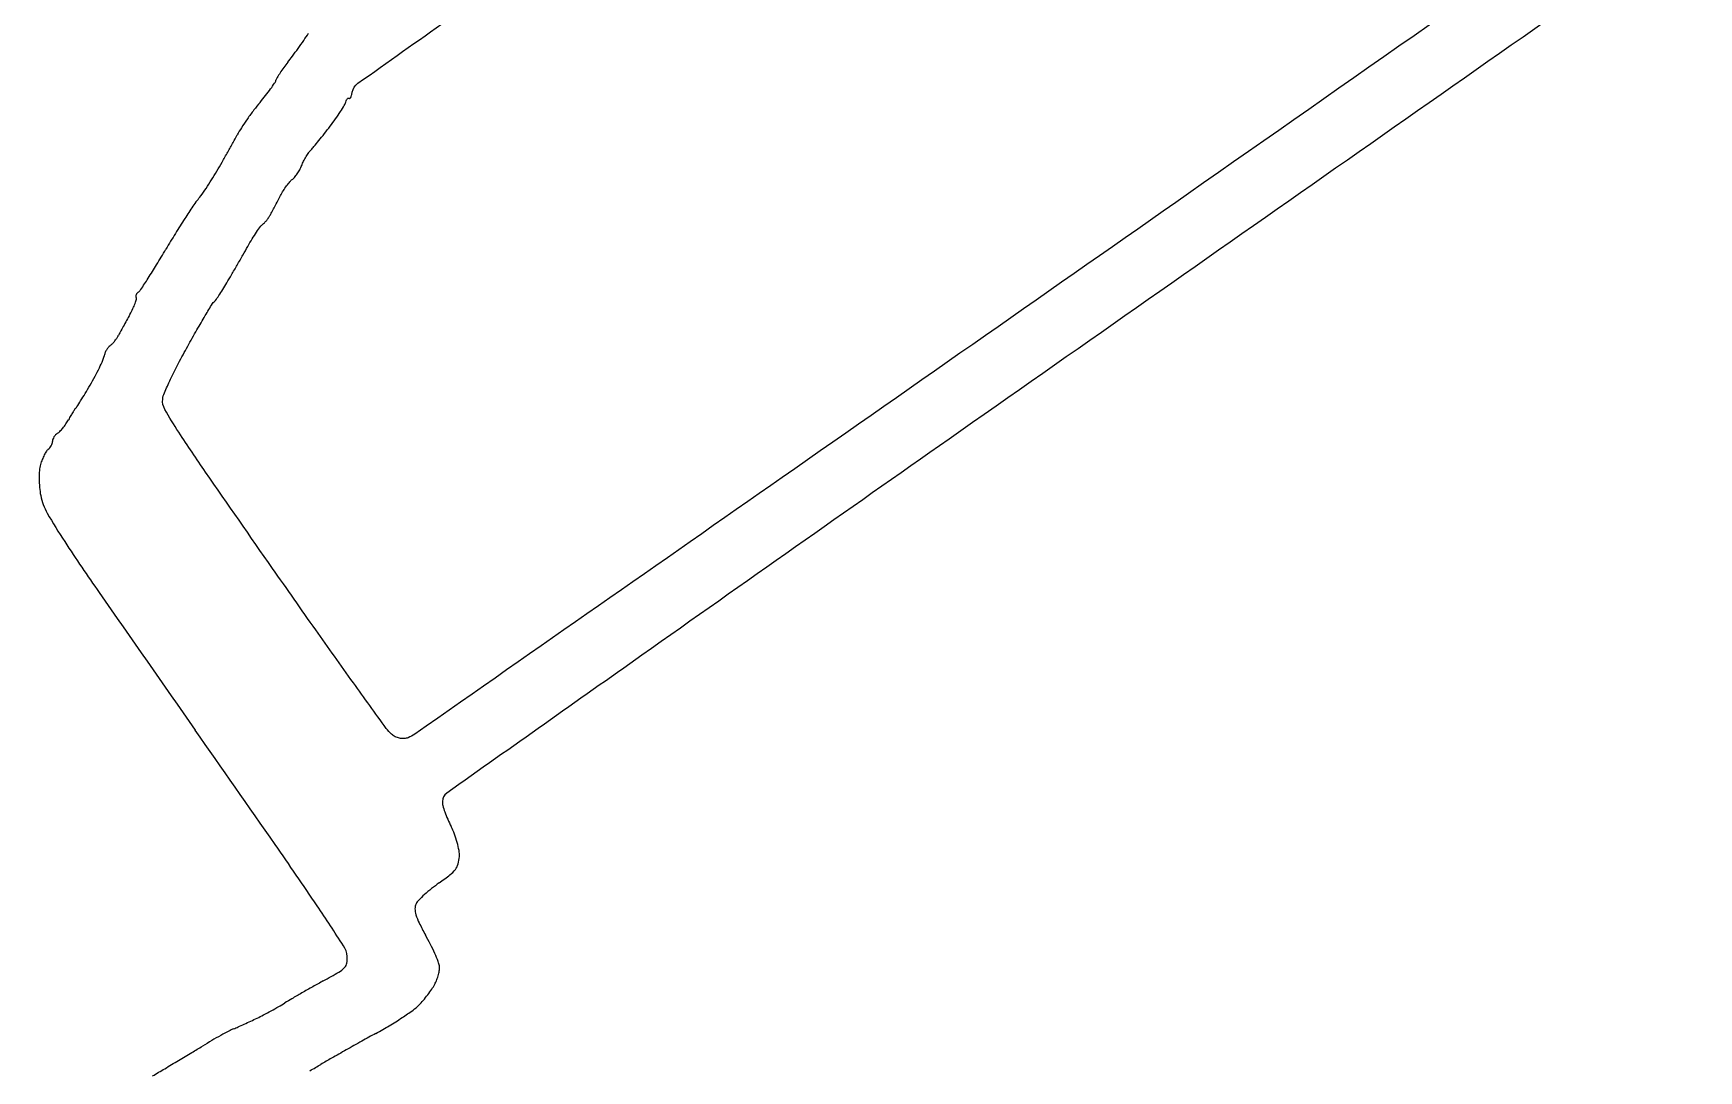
# Model space of a CAD drawing. Header units: metres. Extents: x 26.3 to 44.2, y 14.4 to 19.6.
# Drawn here: x 27.8639 to 27.9295, y 19.0178 to 19.0587 of the extents above; entities that cross this region are included whole.
import ezdxf

# ---------------------------------------------------------------- set-up
doc = ezdxf.new("R2010")
doc.units = ezdxf.units.M
doc.header["$MEASUREMENT"] = 0
doc.layers.add('Suspensions', color=6, linetype='Continuous')

msp = doc.modelspace()

# ---------------------------------------------------------------- linework, layer by layer
at = {"layer": 'Suspensions'}
for points in [[(27.97766075189514, 19.10023450245357, -5e-06), (27.96320504889485, 19.09007929963003, -0.000212)], [(27.95186495567543, 19.10943219844803, -9e-06), (27.96481470818227, 19.11846742598699, -0.091432)], [(27.94724783606707, 19.07887961543489, -0.000128), (27.92831836659793, 19.0656130057442, -0.000139), (27.90937389606474, 19.0523509409298, -0.00023), (27.89336866770461, 19.04116407006468, -9e-06), (27.87889508284158, 19.03105801569283, -0.061218), (27.87863187845103, 19.03091855625516, -0.078246), (27.87847218713708, 19.03088472063352, -0.06481), (27.87829868076921, 19.03089807761634, -0.06276), (27.87812905516098, 19.03095648394801, -0.064352), (27.87798079702717, 19.03105478856432, -0.058133), (27.87777201916737, 19.03128314676235, -0.000576), (27.87647777964582, 19.03308326410299, -0.001884), (27.87499637130107, 19.03516524416299, -0.001219), (27.87329711996786, 19.03758503490457, -0.00074), (27.87065597830041, 19.04137763008911, -0.007813), (27.86960378925334, 19.04294504404957, -0.014059), (27.86905204314597, 19.04385012469398, -0.16058), (27.86896973963661, 19.04425426989945, -0.073274), (27.86903548288291, 19.04449764790672, -0.007794), (27.86927837272383, 19.04503331666437, -0.00948), (27.8695913593058, 19.04566464346552, -0.007484), (27.86995304778538, 19.04633597206482, -0.002648), (27.87031892590927, 19.04698330840161, -0.00405), (27.87064370023666, 19.0475403649133, -0.001482), (27.87092817470756, 19.04801612462281, -0.104898), (27.87099074422085, 19.04808316683847, 0.086544), (27.87104843715461, 19.04814064457256, 0.005813), (27.87118095113938, 19.04833310191318, 0.008223), (27.87133330644796, 19.04856824382023, 0.00606), (27.87149452917157, 19.04883337153377, 0.001881), (27.8716788117426, 19.04914755309152, 0.001025), (27.87190279816807, 19.04953456041198, 0.001021), (27.87212889881752, 19.04992893949949, 0.001622), (27.87232066469984, 19.05026755902259, -0.008929), (27.87249494216471, 19.05056507406942, -0.011222), (27.87266737791677, 19.05083398478956, -0.009479), (27.87282033579674, 19.05105209029144, -0.082531), (27.87290457604781, 19.05113468863949, 0.049379), (27.87297583529789, 19.05119588213096, 0.020594), (27.87305960406768, 19.05129112439906, 0.020136), (27.87314158148346, 19.05140124225326, 0.024582), (27.87320876340451, 19.05151069027125, 0.002606), (27.87328173335365, 19.05164548861031, 0.000889), (27.87338626961878, 19.0518418717765, 0.000884), (27.87350092112388, 19.05205910747053, 0.001019), (27.87360945147396, 19.05226665572506, -0.018866), (27.87372263242557, 19.05246548206786, -0.018502), (27.87385117570246, 19.0526565414597, -0.018749), (27.87397619497929, 19.05281540897876, -0.064016), (27.87407326213188, 19.05290381273903, 0.066574), (27.87416443216287, 19.05298769842864, 0.025655), (27.87426770723874, 19.05312562219994, 0.024855), (27.87436581219646, 19.05328864316167, 0.028043), (27.87444298044311, 19.05345429158113, -0.022054), (27.87451999941693, 19.0536249266483, -0.017275), (27.87461786350353, 19.05380294906347, -0.017592), (27.87472064820208, 19.05396247432269, -0.040339), (27.87481137831534, 19.0540728137755, 0.01859), (27.87492396084937, 19.05419820270902, 0.003588), (27.87511746985084, 19.05443396487598, 0.003814), (27.87533925296077, 19.05471248337874, 0.003511), (27.87556302020224, 19.05500209700064, 0.008589), (27.87577697000536, 19.05529330817543, 0.010097), (27.87596922824737, 19.05557659775449, 0.009117), (27.87612193548976, 19.05582134574889, 0.059954), (27.87618073008758, 19.0559530605727, -0.0332), (27.87621306042733, 19.05603730280182, -0.077608), (27.87625038905858, 19.05609332901827, -0.167534), (27.87628577184132, 19.05611248266864, -0.288671), (27.87631557156594, 19.05609995822743, 0.428717), (27.87634409282034, 19.05609565099944, 0.113799), (27.87637666524558, 19.05613559760564, 0.049523), (27.87640953043655, 19.05622332298967, 0.021243), (27.87643649457098, 19.05634561604508, -0.19749), (27.87665638364468, 19.05669286867355, -0.000233), (27.88371265099302, 19.06168658526403, -0.001004)], [(27.89472671468472, 19.06944042057396, -0.000105), (27.92062343649, 19.08758583608865, -0.000166)]]:
    msp.add_lwpolyline(points, format="xyb", dxfattribs=at)
for centre, radius, start, end in [((85.99739301281257, -63.87087061875161), 101.2421371876943, 124.9984945922119, 125.0188918896646), ((27.85577179237649, 19.07132791383419), 0.02278775775990732, 324.4068206847098, 325.3810722510115), ((27.86384934137515, 19.06575163845735), 0.01297237977921121, 325.3811025685674, 326.8666467343137), ((27.87867248230233, 19.05372618429136), 0.006100028958401096, 141.5480251498453, 144.0203567196095), ((27.86666192515284, 19.06326341625849), 0.009236602895952673, 321.5478823001764, 323.4266834130672), ((27.85635542007214, 19.07091015915196), 0.02207002503717446, 323.4268889800305, 324.4068700201361), ((27.87302195050491, 19.05693318072479), 0.0004268569142155306, 326.2524007135322, 343.2061685727306), ((27.8739005500507, 19.05666801630584), 0.0004908845150263436, 149.3948362414283, 163.2058570974152), ((27.8775468772968, 19.05451115583094), 0.004727362945728816, 146.7796688303073, 149.3949930429756), ((27.87799970741055, 19.0542146227713), 0.005268645651084694, 144.0203921186303, 146.7798526874976), ((27.86521720992569, 19.06239169712475), 0.009956823957383171, 319.624289768229, 321.6362366751928), ((27.86710507564596, 19.06089730907081), 0.007549079653490491, 321.6363984515319, 324.1123965238411), ((27.86730288684149, 19.06075419998825), 0.007304929129456236, 324.1122876845696, 326.2523374395284), ((27.88147362928874, 19.0488833422496), 0.01118491338030186, 142.8292305622379, 145.0591119328845), ((27.87805273710217, 19.05147720567832), 0.006891822321550884, 139.6244103588024, 142.8293273361991), ((27.87554216814366, 19.05271484033649), 0.004123185224693697, 147.3102273378942, 151.8815950131363), ((27.88103310914826, 19.04919108511043), 0.01064754603699949, 145.0589538454771, 147.3101472090887), ((27.81736986073035, 19.08449946893481), 0.06216802964632971, 330.6031915251291, 331.0049491195402), ((27.85263837166958, 19.0649537468091), 0.02184554066956491, 331.0050628418201, 331.8816839932152), ((27.83402174853891, 19.07493337358802), 0.04296409379941177, 329.6561505112909, 330.2055013931458), ((27.81395328891281, 19.08642428867442), 0.06608949544510538, 330.2053820074323, 330.6032435006935), ((27.85940995497983, 19.06012276577512), 0.01357240402288033, 326.0983927712644, 327.8064629244003), ((27.86056583205543, 19.05939510379147), 0.01220655491909644, 327.8062619946554, 329.6557296092375), ((27.86849453664798, 19.05367088011773), 0.002429273522331358, 318.7724768370222, 324.3881725332597), ((27.8606514765961, 19.05928853109608), 0.01207663551874846, 324.38770101436, 326.0980628712076), ((27.89727952874344, 19.0337969045637), 0.0325844148682926, 146.3535748954152, 147.3738913960254), ((27.87189068145444, 19.05069487078027), 0.002086302977245312, 138.7719314553391, 146.353292605445), ((27.89813840292306, 19.03324699964835), 0.03360424831935812, 147.3737760017754, 148.548100021308), ((27.905757976427, 19.02858652420303), 0.04253609761042362, 148.5481126155115, 149.5322188759977), ((27.831474063215, 19.07228691198306), 0.04364872503379477, 328.5989160204463, 329.532144519167), ((27.83365133074361, 19.07136240661618), 0.04131271674966732, 326.5142255742026, 327.2487549525324), ((27.84597556769385, 19.06343474234069), 0.0266588886742079, 327.2488816230094, 328.5989837536723), ((27.86798725485237, 19.04830526703424), 7.821316526674242e-05, 178.9738742091398, 215.0003806559136), ((27.86806036287226, 19.04830395733683), 0.0001513329155331085, 156.9810585871894, 178.9737811325962), ((27.86812358338861, 19.04827709593312), 0.0002200232983848162, 139.067028293212, 156.9807668153875), ((27.86785809217574, 19.04821482722225), 7.946485042151532e-05, 344.2889221999396, 34.99911277155377), ((27.86819498817168, 19.04821516668882), 0.000314542472826344, 125.3618001420597, 139.0664060642667), ((27.86779954650112, 19.04877238638726), 0.0003687348553238295, 305.3624476529428, 326.514230094214), ((27.9504044419426, 19.00195175929719), 0.09448133125871579, 151.1143441657656, 151.2788976162502), ((27.86410444015288, 19.04956374741852), 0.004081297164912053, 331.1141818512841, 334.6694435312849), ((27.86555990527025, 19.04887479740753), 0.002471008114612508, 334.6695463648684, 339.8468288723955), ((27.86571777668124, 19.0488168346335), 0.002302832417670111, 339.8473861507736, 344.2902318188841), ((27.94832365959315, 19.00305808394865), 0.09212487002346587, 151.4329217157717, 151.5860160158595), ((27.95803428681561, 18.99777036916727), 0.1031818229698306, 151.2786449164043, 151.4326559485525), ((27.86746536835672, 19.04577641629787), 0.0008217173939207861, 141.6212725795353, 150.4587743854015), ((27.86709784539149, 19.04606748757372), 0.0003528937409460554, 125.0000997182568, 141.6210523678128), ((27.86656673527883, 19.04682599432964), 0.0005730708645054911, 304.9997718795479, 315.5907994841637), ((27.86586785995755, 19.04751058396909), 0.001551380472483626, 315.5913144660955, 320.6279484051578), ((27.86577506849704, 19.04758674349501), 0.001671424332797795, 320.6275367868228, 325.5702501812771), ((27.86620563524972, 19.04729157935805), 0.001149399816282277, 325.5710903071945, 332.1150103699041), ((27.88250984293823, 19.03866419434677), 0.01729670981381538, 151.5858724269537, 152.1143677604018), ((27.85912410223033, 19.04905339173827), 0.008171306447741455, 334.1413196167167, 336.3970961995469), ((27.86595854571797, 19.04606708166742), 0.0007129108009002745, 336.3972900051415, 349.8758017023432), ((27.86730312168796, 19.04582698086666), 0.0006529343344280142, 159.0262364145864, 169.8749886822882), ((27.86752872902394, 19.0457405062314), 0.000894546694496579, 150.4586563258269, 159.026798414112), ((27.85684978895508, 19.05024203469041), 0.01073798340343491, 329.5707623285264, 331.6970622876728), ((27.85845386782955, 19.04937829560603), 0.008916139766834794, 331.6966408106432, 334.1410152570249), ((27.84786896361553, 19.0553309882805), 0.0210583172030282, 328.0513597956715, 328.9630454303192), ((27.8348891466562, 19.06314149734635), 0.0362069046013468, 328.9629781524231, 329.5705411751052), ((27.86999388067704, 19.04088485639198), 0.005381712961177661, 147.8442107102315, 149.6444070784875), ((27.87077737682321, 19.04039232489482), 0.006307160683397595, 146.5627740184368, 147.8443526561775), ((27.86564263154665, 19.04378285712351), 0.0001540055700589986, 127.9799394008236, 146.563668301053), ((27.86544802501737, 19.04403213464052), 0.0001622395592070667, 307.9771843476143, 327.6654006877196), ((27.8294987287788, 19.06678694617496), 0.04270790147681587, 327.6674255523679, 328.0515360985715), ((27.86340338771083, 19.04442293667831), 0.002092912287669137, 316.4160981848715, 321.2635148908084), ((27.86315066907474, 19.04462565214487), 0.002416888010982926, 321.2637865701255, 326.0058251795929), ((27.86327315281001, 19.04454304887571), 0.002269153230169272, 326.0059311829692, 330.9777372177857), ((27.87228366174096, 19.03954384033408), 0.008035280632864628, 149.6444441822967, 150.9775873434037), ((27.8642750785858, 19.04254184053229), 0.000323909538733479, 305.3821867797245, 320.8482366578361), ((27.86414236977528, 19.04264990301042), 0.0004950502045395204, 320.8470044910711, 332.1020687222219), ((27.86415149446558, 19.04264505706953), 0.0004847185573076177, 332.1036449055808, 343.460904872018), ((27.8643427141502, 19.0425882756094), 0.0002852464991333181, 343.4604534124453, 0.3538183111408225), ((27.86486917602308, 19.04259152819245), 0.0002412254211996913, 160.2008073529771, 180.3541709321456), ((27.86507495152253, 19.04251744986225), 0.0004599287709096602, 147.7670238397163, 160.2010573383805), ((27.86510845638439, 19.04249631740493), 0.0004995413509058296, 135.7816677272261, 147.7664049099653), ((27.86502759061343, 19.04257500086889), 0.0003867124521494742, 121.2604887031608, 135.7810922497232), ((27.86459322898443, 19.04329050439605), 0.0004503152189220871, 301.2609452840575, 316.4160106522365), ((30.18216280168607, 15.78562925054562), 3.977046353684008, 125.0189235067888, 125.2320637451291), ((27.86529385121584, 19.04135028310433), 0.001184310348473613, 163.751528598535, 175.3636865517798), ((27.86626701735626, 19.04106665548974), 0.002197965595899122, 158.4708451905338, 163.7514354871331), ((27.866100655816, 19.04113227333577), 0.002019130857457816, 152.8429351880978, 158.470541237423), ((27.86581164448268, 19.04128053613162), 0.001694308740909315, 147.0860654703547, 152.8430801134661), ((27.86462566636876, 19.04204818895177), 0.0002815685174542193, 125.3819880051069, 147.0860581299401), ((27.86784552104807, 19.0411433363489), 0.003744358373856105, 175.3634348626432, 180.2880511799056), ((27.86824046434884, 19.0411453154952), 0.004139306633511991, 180.2879622502263, 185.1001004281803), ((27.86725571132491, 19.04105741958194), 0.003150638736972505, 185.0999680654543, 191.0047101499634), ((27.86640064984107, 19.04089114062138), 0.002279559616646283, 191.0047374045241, 209.6371888803641), ((27.88188205720397, 19.04969912377996), 0.02009120022770811, 209.6372472648791, 213.395513484006), ((27.94277775456943, 19.08984543930791), 0.09302961677271733, 213.395432548482, 214.8885394377458), ((30.6540883743532, 20.98048209094633), 3.398436131177565, 214.8886267044741, 215.0000096910782), ((35.03646050875895, 8.912384646355385), 12.39165850267319, 125.2320421615711, 125.2755869534772), ((26.33869478065342, 17.95880909263133), 1.869687783205224, 34.83157985736815, 35.000029418803), ((27.88039105276602, 19.02840076705936), 0.0004070641243935248, 125.2755261463717, 178.6504438331684), ((27.88055535902194, 19.02839689237141), 0.0005714160605813065, 178.6500559065418, 195.071513635482), ((27.88362930962624, 19.02922468392762), 0.003754875056423533, 195.0717403026365, 199.1594752346611), ((27.88418608372761, 19.02941813658693), 0.004344299632879574, 199.1595356776865, 203.2546021324531), ((27.88443339995344, 19.02952438718704), 0.00461347337777672, 203.2542784382456, 207.1688037444933), ((27.87775583589177, 19.02609715569398), 0.002892242944167307, 20.68142017302583, 27.16923574649909), ((27.7301417935163, 18.92702781827177), 0.1745263483307, 33.87221653276904, 34.83157146149937), ((27.8769779398976, 19.02580352014528), 0.00372371393762787, 15.31306120848942, 20.68115221246778), ((27.87734079276758, 19.02590288897981), 0.003347500739680803, 9.80088310556484, 15.312820026363), ((27.87999149817474, 19.02611633413485), 0.0006374585379560249, 322.5297509100659, 344.3582839458304), ((27.87930518439963, 19.02630850053903), 0.001350167822852346, 344.3580633333221, 356.8115200234242), ((27.87959529753566, 19.02629234328003), 0.001059605112420657, 356.8113002375527, 9.800993817916956), ((27.87421106970648, 19.0332681425943), 0.009849974988782473, 304.9999210921356, 308.0701036550844), ((27.87954426494851, 19.0264591465296), 0.001200963548240791, 308.0702833351365, 322.5294827290214), ((27.88255155048106, 19.02112519409354), 0.004873948244630781, 132.2060329895482, 135.8863974696107), ((27.88302560332279, 19.02060248588918), 0.005579603942256508, 128.4350866313685, 132.2059545212641), ((27.88348473641663, 19.02002397155511), 0.006318171496420383, 125.000110471405, 128.4353081300055), ((27.76209777575927, 18.94847882631321), 0.136038291129727, 33.07490399645935, 33.87222884738245), ((27.87930147275329, 19.02419298568771), 0.0003960050998638536, 153.1549002831215, 181.6267580920968), ((27.87983011487616, 19.02420800107082), 0.0009248604258315325, 181.6268813837359, 196.7347123454967), ((27.87948111323473, 19.02410206512388), 0.000597343748662669, 135.8861573822037, 153.1548939519084), ((27.88096392806296, 19.02454890719227), 0.002108815376917136, 196.734633884134, 206.164319736434), ((27.88840900084487, 19.02820655756631), 0.01040384491192458, 206.1642086797878, 209.0522214577988), ((27.87532213711645, 19.02221821105989), 0.0009188888680251553, 5.352532985861973, 33.07488247747695), ((27.86967693674388, 19.0178008676972), 0.01102437496598136, 26.83749638216476, 29.05225308922503), ((27.87143253660171, 19.01868912276387), 0.00905685675151364, 24.27100903636189, 26.83752348365636), ((27.8758907163209, 19.02210067488886), 0.0003404901578852872, 315.6738977645633, 349.775218318262), ((27.87526751647141, 19.02221309472651), 0.0009737486140162095, 349.774628220369, 5.352463494641334), ((27.87210831502019, 19.01899381638304), 0.008315564183050335, 21.9110933824171, 24.27113770785279), ((27.87917115170489, 19.02183465558765), 0.0007028097918663641, 7.488461911292551, 21.91045257243182), ((27.86202679013175, 19.04552060151329), 0.02758184805747241, 298.755234113147, 300.2176317414279), ((27.87537215568172, 19.02260719409279), 0.001065381074101411, 300.2175120170887, 315.6732955192095), ((27.87833060382639, 19.02192881240055), 0.001534695268088534, 331.842797201651, 339.33258417835), ((27.87797383864789, 19.02206338877964), 0.001915998552096422, 339.3326439146834, 345.6743551850126), ((27.87817861240848, 19.02201109188827), 0.001704652253657628, 345.6744559520082, 352.2286808358125), ((27.87932413815157, 19.02185475897837), 0.0005485081420477824, 352.2286335952068, 7.489116026201033), ((27.89964103749841, 18.9769797405124), 0.05060133334059386, 119.8609621626496, 120.3747898523946), ((27.902372688341, 18.97222183528956), 0.05608764161063558, 119.3508420913941, 119.8610028695511), ((27.89724098247856, 18.98134738798133), 0.04561815657134557, 118.7551620606749, 119.3508076433396), ((27.87515542556704, 19.02401678842556), 0.00533804523650176, 319.767596728004, 322.8231141909284), ((27.87531911370514, 19.02389266622725), 0.005132618542989938, 322.8229379707917, 325.9043484839561), ((27.87780313019032, 19.02221114058424), 0.002132974166289754, 325.9042367651797, 331.8426462819561), ((27.86507445116631, 19.03507019443724), 0.01700126826270355, 297.5618640160242, 298.7139578457884), ((27.865094630864, 19.03503316487649), 0.01695909718200724, 298.7142693205691, 299.8668215049821), ((27.86943829973977, 19.02746926934264), 0.008236713623404859, 299.8664448747224, 301.8447044164146), ((27.88027160340057, 19.01002753947318), 0.01229556362617745, 120.3750036876451, 121.8451932229819), ((27.87115537684221, 19.03091629234945), 0.01319144521338336, 303.3158622438181, 305.5645348360911), ((27.87776714515233, 19.02166898674181), 0.00182358960259774, 305.5644921852604, 315.2437824790259), ((27.8768171326094, 19.02261094675338), 0.003161428342925931, 315.2438145789424, 319.7673018381967), ((27.87266010696574, 19.01730948438622), 0.002321016777337972, 112.6293518189013, 117.7885380657823), ((27.86872445774274, 19.02675064506834), 0.007907612154841752, 292.6293351616118, 293.9918127472246), ((27.85989695770203, 19.04658489554397), 0.02961756952227374, 293.9920223370381, 294.5021831151952), ((27.85867101316513, 19.04927502142595), 0.03257387080151118, 294.501958639977, 295.0073065962787), ((27.86179395600703, 19.04258010368258), 0.02518640198031754, 295.0072819455259, 295.620116142556), ((27.86902530112906, 19.02750051152607), 0.008462573116739409, 295.6207000681525, 297.5622929927102), ((27.86984779792743, 19.03295994570299), 0.01561802632617737, 298.7887352174318, 301.0110542587053), ((27.87022962404778, 19.03232482583843), 0.01487696733577224, 301.0109195490224, 303.3157364638134), ((27.79819953239127, 19.13822670663333), 0.1396494719067503, 300.9963710234867, 301.1957602858864), ((27.88181432732864, 19.00013897787262), 0.02178055865387361, 120.0802467390605, 121.1954429897027), ((27.88115446182104, 19.00127838808911), 0.0204638665406019, 118.9119011505828, 120.0804957418596), ((27.88014557122161, 19.00310508473666), 0.01837707932486398, 117.7884415137789, 118.9118881598698), ((27.95411429149515, 18.88020043055493), 0.1588426306200954, 119.1225335741658, 119.3757808165398), ((27.93031165149327, 18.92292464988705), 0.1099353245385067, 118.7885556597605, 119.1222460438441), ((27.68324206862031, 19.32962266099725), 0.362915318349905, 300.7958878397611, 300.8958116729004), ((27.69044012466151, 19.31759529351744), 0.3488985577230201, 300.8956680550879, 300.9962794374495), ((27.89896897483645, 18.97725156108473), 0.04721848273541052, 119.63176819299, 120.229934772852), ((27.94851892040296, 18.89013979070332), 0.1474365332283284, 119.3756577128315, 119.6316551492277), ((27.75979252897084, 19.20118810560749), 0.213398068516959, 300.6470114065643, 300.7957512292972), ((27.83788638160221, 19.08207595641741), 0.07410438012678824, 299.8483437203367, 300.2299332592768)]:
    msp.add_arc(centre, radius, start, end, dxfattribs=at)

doc.saveas('drawing.dxf')
